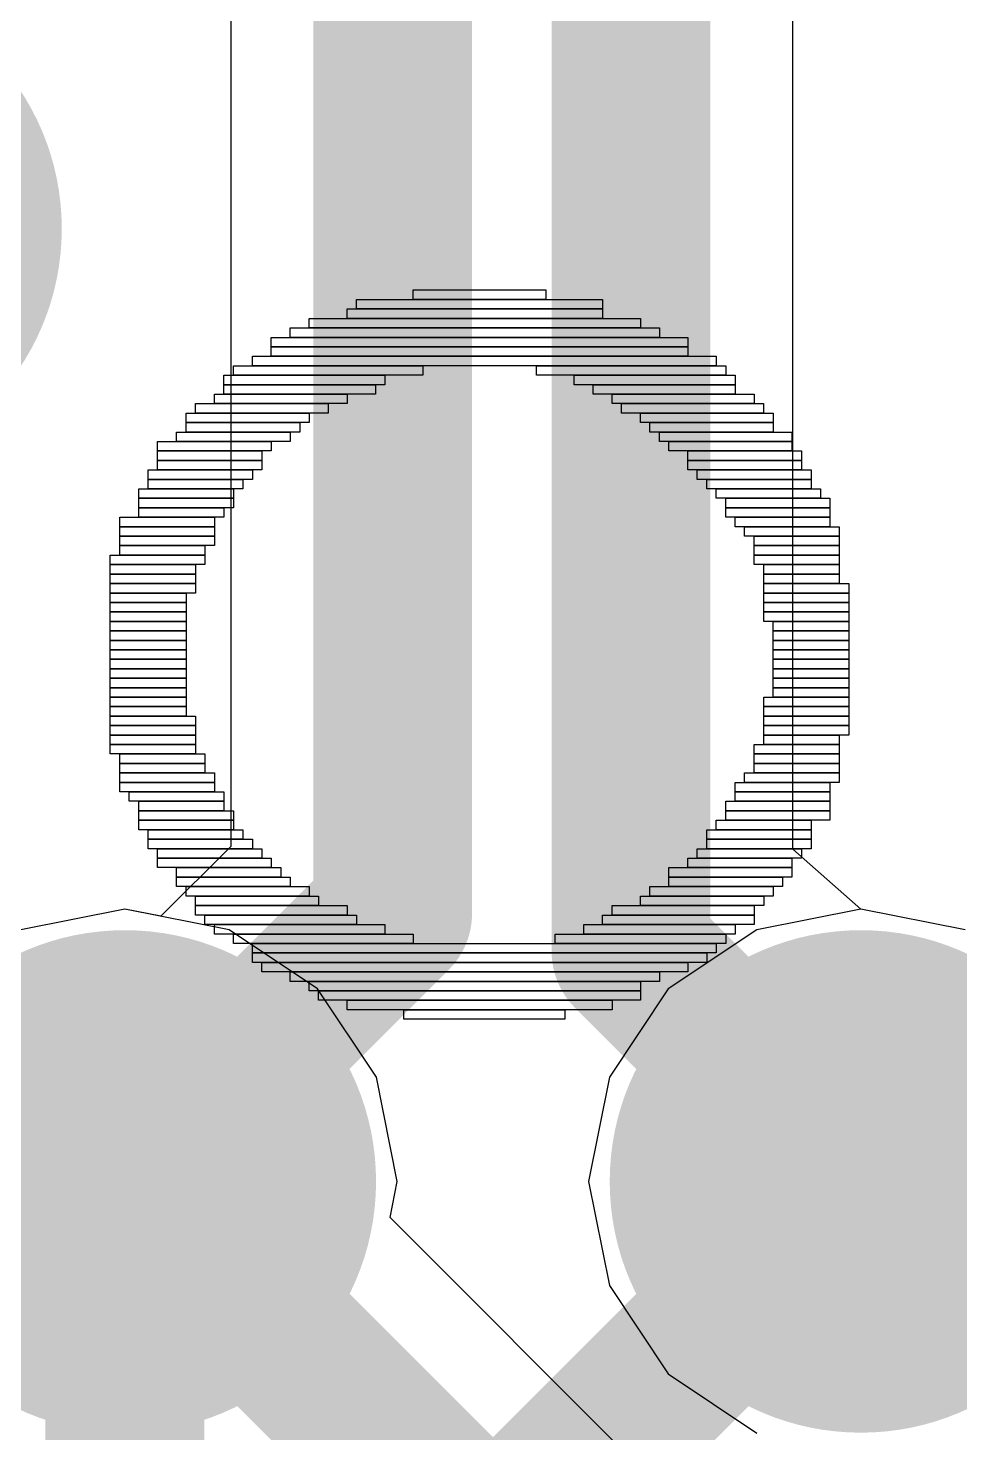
# Model space of a CAD drawing. Header units: millimetres. Extents: x -3 to 5381, y -54 to 5355.
# Drawn here: x 19.805 to 21.295, y -11.273 to -9.028 of the extents above; entities that cross this region are included whole.
import ezdxf

# ---------------------------------------------------------------- set-up
doc = ezdxf.new("R2010")
doc.units = ezdxf.units.MM
for name, color, linetype in [('BottomLayer', 5, 'Continuous'), ('BottomSolder', 6, 'Continuous'), ('TopLayer', 1, 'Continuous'), ('TopOverlay', 2, 'Continuous'), ('TopSolder', 216, 'Continuous'), ('ViaHoleLayer', 16, 'Continuous')]:
    doc.layers.add(name, color=color, linetype=linetype)

msp = doc.modelspace()

# ---------------------------------------------------------------- hatches: boundary and pattern name
at = {"layer": 'BottomLayer'}
h = msp.add_hatch(color=5, dxfattribs=at)
edge = h.paths.add_edge_path()
edge.add_arc((19.9597, -10.8712), 0.3, 0, 360)
h = msp.add_hatch(color=5, dxfattribs=at)
edge = h.paths.add_edge_path()
edge.add_arc((21.1365, -10.8712), 0.3, 0, 360)
at = {"layer": 'BottomSolder'}
h = msp.add_hatch(color=6, dxfattribs=at)
edge = h.paths.add_edge_path()
edge.add_arc((19.4572, -9.3482), 0.4016, 0, 360)
h = msp.add_hatch(color=6, dxfattribs=at)
edge = h.paths.add_edge_path()
edge.add_arc((19.9597, -10.8712), 0.4016, 0, 360)
h = msp.add_hatch(color=6, dxfattribs=at)
edge = h.paths.add_edge_path()
edge.add_arc((21.1365, -10.8712), 0.4016, 0, 360)
at = {"layer": 'TopLayer'}
h = msp.add_hatch(color=1, dxfattribs=at)
edge = h.paths.add_edge_path()
edge.add_arc((19.9597, -10.8712), 0.3, 0, 360)
h = msp.add_hatch(color=1, dxfattribs=at)
edge = h.paths.add_edge_path()
edge.add_arc((21.1365, -10.8712), 0.3, 0, 360)
at = {"layer": 'TopSolder'}
h = msp.add_hatch(color=216, dxfattribs=at)
edge = h.paths.add_edge_path()
edge.add_arc((19.4572, -9.3482), 0.4016, 0, 360)
h = msp.add_hatch(color=216, dxfattribs=at)
edge = h.paths.add_edge_path()
edge.add_arc((19.9597, -10.8712), 0.4016, 0, 360)
h = msp.add_hatch(color=216, dxfattribs=at)
edge = h.paths.add_edge_path()
edge.add_arc((21.1365, -10.8712), 0.4016, 0, 360)
at = {"layer": 'ViaHoleLayer'}
h = msp.add_hatch(color=16, dxfattribs=at)
edge = h.paths.add_edge_path()
edge.add_arc((19.9597, -10.8712), 0.15, 0, 360)
h = msp.add_hatch(color=16, dxfattribs=at)
edge = h.paths.add_edge_path()
edge.add_arc((21.1365, -10.8712), 0.15, 0, 360)

# ---------------------------------------------------------------- linework, layer by layer
at = {"layer": 'BottomLayer'}
for p, q in [((19.9597, -10.4358), (19.7931, -10.469)), ((20.1263, -10.469), (19.9597, -10.4358)), ((21.1365, -10.4358), (20.9699, -10.469)), ((21.3031, -10.469), (21.1365, -10.4358)), ((20.2675, -10.5634), (20.1263, -10.469)), ((20.9699, -10.469), (20.8286, -10.5634)), ((20.3619, -10.7046), (20.2675, -10.5634)), ((20.8286, -10.5634), (20.7343, -10.7046)), ((20.395, -10.8712), (20.3619, -10.7046)), ((20.7343, -10.7046), (20.7011, -10.8712)), ((20.3836, -10.9288), (20.395, -10.8712)), ((20.7011, -10.8712), (20.7343, -11.0378)), ((21.0139, -11.5592), (20.3836, -10.9288)), ((20.7343, -11.0378), (20.8286, -11.179)), ((20.8286, -11.179), (20.9699, -11.2734))]:
    msp.add_line(p, q, dxfattribs=at)
at = {"layer": 'BottomLayer', "const_width": 0.254}
for points in [[(19.9597, -10.8712), (20.9066, -11.8181)], [(21.1365, -10.8712), (30.7594, -10.8712)]]:
    msp.add_lwpolyline(points, dxfattribs=at)
at = {"layer": 'BottomLayer', "const_width": 0.127}
for points in [[(19.8962, -10.8712, 1), (20.0232, -10.8712, 1)], [(21.073, -10.8712, 1), (21.2, -10.8712, 1)]]:
    msp.add_lwpolyline(points, format="xyb", close=True, dxfattribs=at)
at = {"layer": 'TopLayer'}
for p, q in [((20.1289, -4.1917), (20.1289, -10.3357)), ((21.0279, -10.3402), (21.0279, -4.1917)), ((20.1289, -10.3357), (20.0173, -10.4473)), ((21.1365, -10.4358), (21.0279, -10.3402)), ((19.9597, -10.4358), (19.7931, -10.469)), ((20.0173, -10.4473), (19.9597, -10.4358)), ((21.3031, -10.469), (21.1365, -10.4358))]:
    msp.add_line(p, q, dxfattribs=at)
at = {"layer": 'TopLayer', "const_width": 0.254}
for points in [[(20.3879, -10.4429), (20.3879, -3.5223)], [(20.7689, -10.5036), (20.7689, -3.6151)], [(19.9597, -10.8712), (20.3879, -10.4429)], [(20.7689, -10.5036), (21.1365, -10.8712)], [(19.9597, -11.8063), (19.9597, -10.8712)], [(20.5802, -11.4275), (21.1365, -10.8712)]]:
    msp.add_lwpolyline(points, dxfattribs=at)
at = {"layer": 'TopLayer', "const_width": 0.127}
for points in [[(20.3244, -10.4429, 1), (20.4514, -10.4429, 1)], [(20.3244, -10.4429, 1), (20.4514, -10.4429, 1)], [(20.7054, -10.5036, 1), (20.8324, -10.5036, 1)], [(20.7054, -10.5036, 1), (20.8324, -10.5036, 1)], [(19.8962, -10.8712, 1), (20.0232, -10.8712, 1)], [(19.8962, -10.8712, 1), (20.0232, -10.8712, 1)], [(21.073, -10.8712, 1), (21.2, -10.8712, 1)], [(21.073, -10.8712, 1), (21.2, -10.8712, 1)]]:
    msp.add_lwpolyline(points, format="xyb", close=True, dxfattribs=at)
at = {"layer": 'TopOverlay'}
for p, q in [((20.4208, -9.4612), (20.4208, -9.4462)), ((20.4208, -9.4462), (20.6329, -9.4462)), ((20.6329, -9.4462), (20.6329, -9.4612)), ((20.3301, -9.4764), (20.3301, -9.4612)), ((20.3301, -9.4612), (20.7236, -9.4612)), ((20.6329, -9.4612), (20.4208, -9.4612)), ((20.7236, -9.4612), (20.7236, -9.4764)), ((20.2544, -9.5067), (20.2544, -9.4917)), ((20.2544, -9.4917), (20.7843, -9.4917)), ((20.3149, -9.4917), (20.3149, -9.4764)), ((20.3149, -9.4764), (20.7236, -9.4764)), ((20.7236, -9.4917), (20.3149, -9.4917)), ((20.7236, -9.4764), (20.3301, -9.4764)), ((20.7236, -9.4764), (20.7236, -9.4917)), ((20.7843, -9.4917), (20.7843, -9.5067)), ((20.2239, -9.5219), (20.2239, -9.5067)), ((20.2239, -9.5067), (20.8145, -9.5067)), ((20.7843, -9.5067), (20.2544, -9.5067)), ((20.8145, -9.5067), (20.8145, -9.5219)), ((20.1937, -9.5369), (20.1937, -9.5219)), ((20.1937, -9.5219), (20.86, -9.5219)), ((20.86, -9.5369), (20.1937, -9.5369)), ((20.1937, -9.5521), (20.1937, -9.5369)), ((20.1937, -9.5369), (20.86, -9.5369)), ((20.8145, -9.5219), (20.2239, -9.5219)), ((20.86, -9.5219), (20.86, -9.5369)), ((20.86, -9.5369), (20.86, -9.5521)), ((20.1635, -9.5674), (20.1635, -9.5521)), ((20.1635, -9.5521), (20.9052, -9.5521)), ((20.86, -9.5521), (20.1937, -9.5521)), ((20.9052, -9.5521), (20.9052, -9.5674)), ((20.118, -9.5976), (20.118, -9.5824)), ((20.118, -9.5824), (20.3753, -9.5824)), ((20.1333, -9.5824), (20.1333, -9.5674)), ((20.1333, -9.5674), (20.436, -9.5674)), ((20.436, -9.5824), (20.1333, -9.5824)), ((20.9052, -9.5674), (20.1635, -9.5674)), ((20.3753, -9.5824), (20.3753, -9.5976)), ((20.436, -9.5674), (20.436, -9.5824)), ((20.6176, -9.5824), (20.6176, -9.5674)), ((20.6176, -9.5674), (20.9204, -9.5674)), ((20.9204, -9.5824), (20.6176, -9.5824)), ((20.6781, -9.5976), (20.6781, -9.5824)), ((20.6781, -9.5824), (20.9356, -9.5824)), ((20.9204, -9.5674), (20.9204, -9.5824)), ((20.9356, -9.5824), (20.9356, -9.5976)), ((20.3753, -9.5976), (20.118, -9.5976)), ((20.118, -9.6126), (20.118, -9.5976)), ((20.118, -9.5976), (20.3603, -9.5976)), ((20.3603, -9.5976), (20.3603, -9.6126)), ((20.9356, -9.5976), (20.6781, -9.5976)), ((20.7086, -9.6126), (20.7086, -9.5976)), ((20.7086, -9.5976), (20.9356, -9.5976)), ((20.9356, -9.5976), (20.9356, -9.6126)), ((20.0726, -9.6431), (20.0726, -9.6278)), ((20.0726, -9.6278), (20.2846, -9.6278)), ((20.103, -9.6278), (20.103, -9.6126)), ((20.103, -9.6126), (20.3149, -9.6126)), ((20.3149, -9.6278), (20.103, -9.6278)), ((20.3603, -9.6126), (20.118, -9.6126)), ((20.2846, -9.6278), (20.2846, -9.6431)), ((20.3149, -9.6126), (20.3149, -9.6278)), ((20.9356, -9.6126), (20.7086, -9.6126)), ((20.7388, -9.6278), (20.7388, -9.6126)), ((20.7388, -9.6126), (20.9659, -9.6126)), ((20.9659, -9.6278), (20.7388, -9.6278)), ((20.7538, -9.6431), (20.7538, -9.6278)), ((20.7538, -9.6278), (20.9809, -9.6278)), ((20.9659, -9.6126), (20.9659, -9.6278)), ((20.9809, -9.6278), (20.9809, -9.6431)), ((20.0576, -9.658), (20.0576, -9.6431)), ((20.0576, -9.6431), (20.2544, -9.6431)), ((20.2846, -9.6431), (20.0726, -9.6431)), ((20.2544, -9.6431), (20.2544, -9.658)), ((20.9809, -9.6431), (20.7538, -9.6431)), ((20.7843, -9.658), (20.7843, -9.6431)), ((20.7843, -9.6431), (20.9961, -9.6431)), ((20.9961, -9.6431), (20.9961, -9.658)), ((20.0423, -9.6883), (20.0423, -9.6733)), ((20.0423, -9.6733), (20.2239, -9.6733)), ((20.2544, -9.658), (20.0576, -9.658)), ((20.0576, -9.6733), (20.0576, -9.658)), ((20.0576, -9.658), (20.2392, -9.658)), ((20.2392, -9.6733), (20.0576, -9.6733)), ((20.2239, -9.6733), (20.2239, -9.6883)), ((20.2392, -9.658), (20.2392, -9.6733)), ((20.9961, -9.658), (20.7843, -9.658)), ((20.7992, -9.6733), (20.7992, -9.658)), ((20.7992, -9.658), (20.9961, -9.658)), ((20.9961, -9.6733), (20.7992, -9.6733)), ((20.8145, -9.6883), (20.8145, -9.6733)), ((20.8145, -9.6733), (21.0263, -9.6733)), ((20.9961, -9.658), (20.9961, -9.6733)), ((21.0263, -9.6733), (21.0263, -9.6883)), ((20.0121, -9.7035), (20.0121, -9.6883)), ((20.0121, -9.6883), (20.1937, -9.6883)), ((20.2239, -9.6883), (20.0423, -9.6883)), ((20.1937, -9.6883), (20.1937, -9.7035)), ((21.0263, -9.6883), (20.8145, -9.6883)), ((20.8295, -9.7035), (20.8295, -9.6883)), ((20.8295, -9.6883), (21.0263, -9.6883)), ((21.0263, -9.6883), (21.0263, -9.7035)), ((20.1937, -9.7035), (20.0121, -9.7035)), ((20.0121, -9.7188), (20.0121, -9.7035)), ((20.0121, -9.7035), (20.1787, -9.7035)), ((20.1787, -9.7188), (20.0121, -9.7188)), ((20.0121, -9.7337), (20.0121, -9.7188)), ((20.0121, -9.7188), (20.1787, -9.7188)), ((20.1787, -9.7035), (20.1787, -9.7188)), ((20.1787, -9.7188), (20.1787, -9.7337)), ((21.0263, -9.7035), (20.8295, -9.7035)), ((20.86, -9.7188), (20.86, -9.7035)), ((20.86, -9.7035), (21.0416, -9.7035)), ((21.0416, -9.7188), (20.86, -9.7188)), ((20.86, -9.7337), (20.86, -9.7188)), ((20.86, -9.7188), (21.0416, -9.7188)), ((21.0416, -9.7035), (21.0416, -9.7188)), ((21.0416, -9.7188), (21.0416, -9.7337)), ((19.9969, -9.749), (19.9969, -9.7337)), ((19.9969, -9.7337), (20.1635, -9.7337)), ((20.1787, -9.7337), (20.0121, -9.7337)), ((20.1635, -9.7337), (20.1635, -9.749)), ((21.0416, -9.7337), (20.86, -9.7337)), ((20.8749, -9.749), (20.8749, -9.7337)), ((20.8749, -9.7337), (21.0568, -9.7337)), ((21.0568, -9.7337), (21.0568, -9.749)), ((19.9819, -9.7792), (19.9819, -9.764)), ((19.9819, -9.764), (20.1333, -9.764)), ((20.1635, -9.749), (19.9969, -9.749)), ((19.9969, -9.764), (19.9969, -9.749)), ((19.9969, -9.749), (20.1482, -9.749)), ((20.1482, -9.764), (19.9969, -9.764)), ((20.1333, -9.764), (20.1333, -9.7792)), ((20.1482, -9.749), (20.1482, -9.764)), ((21.0568, -9.749), (20.8749, -9.749)), ((20.8902, -9.764), (20.8902, -9.749)), ((20.8902, -9.749), (21.0568, -9.749)), ((21.0568, -9.764), (20.8902, -9.764)), ((20.9052, -9.7792), (20.9052, -9.764)), ((20.9052, -9.764), (21.0718, -9.764)), ((21.0568, -9.749), (21.0568, -9.764)), ((21.0718, -9.764), (21.0718, -9.7792)), ((19.9819, -9.7944), (19.9819, -9.7792)), ((19.9819, -9.7792), (20.1333, -9.7792)), ((20.1333, -9.7792), (19.9819, -9.7792)), ((20.1333, -9.7792), (20.1333, -9.7944)), ((21.0718, -9.7792), (20.9052, -9.7792)), ((20.9204, -9.7944), (20.9204, -9.7792)), ((20.9204, -9.7792), (21.087, -9.7792)), ((21.087, -9.7792), (21.087, -9.7944)), ((19.9516, -9.8247), (19.9516, -9.8094)), ((19.9516, -9.8094), (20.103, -9.8094)), ((20.1333, -9.7944), (19.9819, -9.7944)), ((19.9819, -9.8094), (19.9819, -9.7944)), ((19.9819, -9.7944), (20.118, -9.7944)), ((20.118, -9.8094), (19.9819, -9.8094)), ((20.103, -9.8094), (20.103, -9.8247)), ((20.118, -9.7944), (20.118, -9.8094)), ((21.087, -9.7944), (20.9204, -9.7944)), ((20.9204, -9.8094), (20.9204, -9.7944)), ((20.9204, -9.7944), (21.087, -9.7944)), ((21.087, -9.8094), (20.9204, -9.8094)), ((20.9356, -9.8247), (20.9356, -9.8094)), ((20.9356, -9.8094), (21.087, -9.8094)), ((21.087, -9.7944), (21.087, -9.8094)), ((21.087, -9.8094), (21.087, -9.8247)), ((20.103, -9.8247), (19.9516, -9.8247)), ((19.9516, -9.8397), (19.9516, -9.8247)), ((19.9516, -9.8247), (20.103, -9.8247)), ((20.103, -9.8247), (20.103, -9.8397)), ((21.087, -9.8247), (20.9356, -9.8247)), ((20.9506, -9.8397), (20.9506, -9.8247)), ((20.9506, -9.8247), (21.102, -9.8247)), ((21.102, -9.8247), (21.102, -9.8397)), ((20.103, -9.8397), (19.9516, -9.8397)), ((19.9516, -9.8549), (19.9516, -9.8397)), ((19.9516, -9.8397), (20.103, -9.8397)), ((20.103, -9.8549), (19.9516, -9.8549)), ((19.9516, -9.8701), (19.9516, -9.8549)), ((19.9516, -9.8549), (20.0878, -9.8549)), ((20.0878, -9.8549), (20.0878, -9.8701)), ((20.103, -9.8397), (20.103, -9.8549)), ((21.102, -9.8397), (20.9506, -9.8397)), ((20.9659, -9.8549), (20.9659, -9.8397)), ((20.9659, -9.8397), (21.102, -9.8397)), ((21.102, -9.8549), (20.9659, -9.8549)), ((20.9659, -9.8701), (20.9659, -9.8549)), ((20.9659, -9.8549), (21.102, -9.8549)), ((21.102, -9.8397), (21.102, -9.8549)), ((21.102, -9.8549), (21.102, -9.8701)), ((19.9364, -9.8851), (19.9364, -9.8701)), ((19.9364, -9.8701), (20.0878, -9.8701)), ((20.0878, -9.8701), (19.9516, -9.8701)), ((20.0878, -9.8701), (20.0878, -9.8851)), ((21.102, -9.8701), (20.9659, -9.8701)), ((20.9659, -9.8851), (20.9659, -9.8701)), ((20.9659, -9.8701), (21.102, -9.8701)), ((21.102, -9.8701), (21.102, -9.8851)), ((20.0878, -9.8851), (19.9364, -9.8851)), ((19.9364, -9.9004), (19.9364, -9.8851)), ((19.9364, -9.8851), (20.0726, -9.8851)), ((20.0726, -9.9004), (19.9364, -9.9004)), ((19.9364, -9.9153), (19.9364, -9.9004)), ((19.9364, -9.9004), (20.0726, -9.9004)), ((20.0726, -9.8851), (20.0726, -9.9004)), ((20.0726, -9.9004), (20.0726, -9.9153)), ((21.102, -9.8851), (20.9659, -9.8851)), ((20.9811, -9.9004), (20.9811, -9.8851)), ((20.9811, -9.8851), (21.102, -9.8851)), ((21.102, -9.9004), (20.9811, -9.9004)), ((20.9811, -9.9153), (20.9811, -9.9004)), ((20.9811, -9.9004), (21.102, -9.9004)), ((21.102, -9.8851), (21.102, -9.9004)), ((21.102, -9.9004), (21.102, -9.9153)), ((20.0726, -9.9153), (19.9364, -9.9153)), ((19.9364, -9.9306), (19.9364, -9.9153)), ((19.9364, -9.9153), (20.0726, -9.9153)), ((20.0726, -9.9153), (20.0726, -9.9306)), ((21.102, -9.9153), (20.9811, -9.9153)), ((20.9811, -9.9306), (20.9811, -9.9153)), ((20.9811, -9.9153), (21.1173, -9.9153)), ((21.1173, -9.9153), (21.1173, -9.9306)), ((20.0726, -9.9306), (19.9364, -9.9306)), ((19.9364, -9.9458), (19.9364, -9.9306)), ((19.9364, -9.9306), (20.0576, -9.9306)), ((20.0576, -9.9458), (19.9364, -9.9458)), ((19.9364, -9.9608), (19.9364, -9.9458)), ((19.9364, -9.9458), (20.0576, -9.9458)), ((20.0576, -9.9306), (20.0576, -9.9458)), ((20.0576, -9.9458), (20.0576, -9.9608)), ((21.1173, -9.9306), (20.9811, -9.9306)), ((20.9811, -9.9458), (20.9811, -9.9306)), ((20.9811, -9.9306), (21.1173, -9.9306)), ((21.1173, -9.9458), (20.9811, -9.9458)), ((20.9811, -9.9608), (20.9811, -9.9458)), ((20.9811, -9.9458), (21.1173, -9.9458)), ((21.1173, -9.9306), (21.1173, -9.9458)), ((21.1173, -9.9458), (21.1173, -9.9608)), ((20.0576, -9.9608), (19.9364, -9.9608)), ((19.9364, -9.9761), (19.9364, -9.9608)), ((19.9364, -9.9608), (20.0576, -9.9608)), ((20.0576, -9.9608), (20.0576, -9.9761)), ((21.1173, -9.9608), (20.9811, -9.9608)), ((20.9811, -9.9761), (20.9811, -9.9608)), ((20.9811, -9.9608), (21.1173, -9.9608)), ((21.1173, -9.9608), (21.1173, -9.9761)), ((20.0576, -9.9761), (19.9364, -9.9761)), ((19.9364, -9.991), (19.9364, -9.9761)), ((19.9364, -9.9761), (20.0576, -9.9761)), ((20.0576, -9.991), (19.9364, -9.991)), ((19.9364, -10.0063), (19.9364, -9.991)), ((19.9364, -9.991), (20.0576, -9.991)), ((20.0576, -9.9761), (20.0576, -9.991)), ((20.0576, -9.991), (20.0576, -10.0063)), ((21.1173, -9.9761), (20.9811, -9.9761)), ((20.9961, -9.991), (20.9961, -9.9761)), ((20.9961, -9.9761), (21.1173, -9.9761)), ((21.1173, -9.991), (20.9961, -9.991)), ((20.9961, -10.0063), (20.9961, -9.991)), ((20.9961, -9.991), (21.1173, -9.991)), ((21.1173, -9.9761), (21.1173, -9.991)), ((21.1173, -9.991), (21.1173, -10.0063)), ((20.0576, -10.0063), (19.9364, -10.0063)), ((19.9364, -10.0215), (19.9364, -10.0063)), ((19.9364, -10.0063), (20.0576, -10.0063)), ((20.0576, -10.0063), (20.0576, -10.0215)), ((21.1173, -10.0063), (20.9961, -10.0063)), ((20.9961, -10.0215), (20.9961, -10.0063)), ((20.9961, -10.0063), (21.1173, -10.0063)), ((21.1173, -10.0063), (21.1173, -10.0215)), ((20.0576, -10.0215), (19.9364, -10.0215)), ((19.9364, -10.0365), (19.9364, -10.0215)), ((19.9364, -10.0215), (20.0576, -10.0215)), ((20.0576, -10.0365), (19.9364, -10.0365)), ((19.9364, -10.0517), (19.9364, -10.0365)), ((19.9364, -10.0365), (20.0576, -10.0365)), ((20.0576, -10.0215), (20.0576, -10.0365)), ((20.0576, -10.0365), (20.0576, -10.0517)), ((21.1173, -10.0215), (20.9961, -10.0215)), ((20.9961, -10.0365), (20.9961, -10.0215)), ((20.9961, -10.0215), (21.1173, -10.0215)), ((21.1173, -10.0365), (20.9961, -10.0365)), ((20.9961, -10.0517), (20.9961, -10.0365)), ((20.9961, -10.0365), (21.1173, -10.0365)), ((21.1173, -10.0215), (21.1173, -10.0365)), ((21.1173, -10.0365), (21.1173, -10.0517)), ((20.0576, -10.0517), (19.9364, -10.0517)), ((19.9364, -10.0667), (19.9364, -10.0517)), ((19.9364, -10.0517), (20.0576, -10.0517)), ((20.0576, -10.0517), (20.0576, -10.0667)), ((21.1173, -10.0517), (20.9961, -10.0517)), ((20.9961, -10.0667), (20.9961, -10.0517)), ((20.9961, -10.0517), (21.1173, -10.0517)), ((21.1173, -10.0517), (21.1173, -10.0667)), ((20.0576, -10.0667), (19.9364, -10.0667)), ((19.9364, -10.082), (19.9364, -10.0667)), ((19.9364, -10.0667), (20.0576, -10.0667)), ((20.0576, -10.082), (19.9364, -10.082)), ((19.9364, -10.0972), (19.9364, -10.082)), ((19.9364, -10.082), (20.0576, -10.082)), ((20.0576, -10.0667), (20.0576, -10.082)), ((20.0576, -10.082), (20.0576, -10.0972)), ((21.1173, -10.0667), (20.9961, -10.0667)), ((20.9961, -10.082), (20.9961, -10.0667)), ((20.9961, -10.0667), (21.1173, -10.0667)), ((21.1173, -10.082), (20.9961, -10.082)), ((20.9961, -10.0972), (20.9961, -10.082)), ((20.9961, -10.082), (21.1173, -10.082)), ((21.1173, -10.0667), (21.1173, -10.082)), ((21.1173, -10.082), (21.1173, -10.0972)), ((20.0576, -10.0972), (19.9364, -10.0972)), ((19.9364, -10.1122), (19.9364, -10.0972)), ((19.9364, -10.0972), (20.0576, -10.0972)), ((20.0576, -10.0972), (20.0576, -10.1122)), ((20.9811, -10.1122), (20.9811, -10.0972)), ((20.9811, -10.0972), (21.1173, -10.0972)), ((21.1173, -10.0972), (20.9961, -10.0972)), ((21.1173, -10.0972), (21.1173, -10.1122)), ((20.0576, -10.1122), (19.9364, -10.1122)), ((19.9364, -10.1274), (19.9364, -10.1122)), ((19.9364, -10.1122), (20.0576, -10.1122)), ((20.0576, -10.1274), (19.9364, -10.1274)), ((19.9364, -10.1424), (19.9364, -10.1274)), ((19.9364, -10.1274), (20.0726, -10.1274)), ((20.0576, -10.1122), (20.0576, -10.1274)), ((20.0726, -10.1274), (20.0726, -10.1424)), ((21.1173, -10.1122), (20.9811, -10.1122)), ((20.9811, -10.1274), (20.9811, -10.1122)), ((20.9811, -10.1122), (21.1173, -10.1122)), ((21.1173, -10.1274), (20.9811, -10.1274)), ((20.9811, -10.1424), (20.9811, -10.1274)), ((20.9811, -10.1274), (21.1173, -10.1274)), ((21.1173, -10.1122), (21.1173, -10.1274)), ((21.1173, -10.1274), (21.1173, -10.1424)), ((20.0726, -10.1424), (19.9364, -10.1424)), ((19.9364, -10.1577), (19.9364, -10.1424)), ((19.9364, -10.1424), (20.0726, -10.1424)), ((20.0726, -10.1424), (20.0726, -10.1577)), ((21.1173, -10.1424), (20.9811, -10.1424)), ((20.9811, -10.1577), (20.9811, -10.1424)), ((20.9811, -10.1424), (21.1173, -10.1424)), ((21.1173, -10.1424), (21.1173, -10.1577)), ((20.0726, -10.1577), (19.9364, -10.1577)), ((19.9364, -10.1729), (19.9364, -10.1577)), ((19.9364, -10.1577), (20.0726, -10.1577)), ((20.0726, -10.1577), (20.0726, -10.1729)), ((21.1173, -10.1577), (20.9811, -10.1577)), ((20.9811, -10.1729), (20.9811, -10.1577)), ((20.9811, -10.1577), (21.102, -10.1577)), ((21.102, -10.1577), (21.102, -10.1729)), ((20.0726, -10.1729), (19.9364, -10.1729)), ((19.9364, -10.1879), (19.9364, -10.1729)), ((19.9364, -10.1729), (20.0726, -10.1729)), ((20.0726, -10.1879), (19.9364, -10.1879)), ((19.9516, -10.2031), (19.9516, -10.1879)), ((19.9516, -10.1879), (20.0878, -10.1879)), ((20.0726, -10.1729), (20.0726, -10.1879)), ((20.0878, -10.1879), (20.0878, -10.2031)), ((20.9659, -10.1879), (20.9659, -10.1729)), ((20.9659, -10.1729), (21.102, -10.1729)), ((21.102, -10.1879), (20.9659, -10.1879)), ((20.9659, -10.2031), (20.9659, -10.1879)), ((20.9659, -10.1879), (21.102, -10.1879)), ((21.102, -10.1729), (20.9811, -10.1729)), ((21.102, -10.1729), (21.102, -10.1879)), ((21.102, -10.1879), (21.102, -10.2031)), ((20.0878, -10.2031), (19.9516, -10.2031)), ((19.9516, -10.2181), (19.9516, -10.2031)), ((19.9516, -10.2031), (20.0878, -10.2031)), ((20.0878, -10.2031), (20.0878, -10.2181)), ((21.102, -10.2031), (20.9659, -10.2031)), ((20.9659, -10.2181), (20.9659, -10.2031)), ((20.9659, -10.2031), (21.102, -10.2031)), ((21.102, -10.2031), (21.102, -10.2181)), ((20.0878, -10.2181), (19.9516, -10.2181)), ((19.9516, -10.2334), (19.9516, -10.2181)), ((19.9516, -10.2181), (20.103, -10.2181)), ((20.103, -10.2334), (19.9516, -10.2334)), ((19.9516, -10.2486), (19.9516, -10.2334)), ((19.9516, -10.2334), (20.103, -10.2334)), ((20.103, -10.2181), (20.103, -10.2334)), ((20.103, -10.2334), (20.103, -10.2486)), ((20.9356, -10.2486), (20.9356, -10.2334)), ((20.9356, -10.2334), (21.087, -10.2334)), ((20.9506, -10.2334), (20.9506, -10.2181)), ((20.9506, -10.2181), (21.102, -10.2181)), ((21.102, -10.2334), (20.9506, -10.2334)), ((21.102, -10.2181), (20.9659, -10.2181)), ((21.087, -10.2334), (21.087, -10.2486)), ((21.102, -10.2181), (21.102, -10.2334)), ((20.103, -10.2486), (19.9516, -10.2486)), ((19.9666, -10.2636), (19.9666, -10.2486)), ((19.9666, -10.2486), (20.118, -10.2486)), ((20.118, -10.2486), (20.118, -10.2636)), ((21.087, -10.2486), (20.9356, -10.2486)), ((20.9356, -10.2636), (20.9356, -10.2486)), ((20.9356, -10.2486), (21.087, -10.2486)), ((21.087, -10.2486), (21.087, -10.2636)), ((20.118, -10.2636), (19.9666, -10.2636)), ((19.9819, -10.2788), (19.9819, -10.2636)), ((19.9819, -10.2636), (20.118, -10.2636)), ((20.118, -10.2788), (19.9819, -10.2788)), ((19.9819, -10.2938), (19.9819, -10.2788)), ((19.9819, -10.2788), (20.1333, -10.2788)), ((20.118, -10.2636), (20.118, -10.2788)), ((20.1333, -10.2788), (20.1333, -10.2938)), ((20.9204, -10.2788), (20.9204, -10.2636)), ((20.9204, -10.2636), (21.087, -10.2636)), ((21.087, -10.2788), (20.9204, -10.2788)), ((20.9204, -10.2938), (20.9204, -10.2788)), ((20.9204, -10.2788), (21.087, -10.2788)), ((21.087, -10.2636), (20.9356, -10.2636)), ((21.087, -10.2636), (21.087, -10.2788)), ((21.087, -10.2788), (21.087, -10.2938)), ((20.1333, -10.2938), (19.9819, -10.2938)), ((19.9819, -10.309), (19.9819, -10.2938)), ((19.9819, -10.2938), (20.1333, -10.2938)), ((20.1333, -10.2938), (20.1333, -10.309)), ((20.9052, -10.309), (20.9052, -10.2938)), ((20.9052, -10.2938), (21.0568, -10.2938)), ((21.087, -10.2938), (20.9204, -10.2938)), ((21.0568, -10.2938), (21.0568, -10.309)), ((20.1333, -10.309), (19.9819, -10.309)), ((19.9969, -10.3243), (19.9969, -10.309)), ((19.9969, -10.309), (20.1482, -10.309)), ((20.1482, -10.3243), (19.9969, -10.3243)), ((19.9969, -10.3393), (19.9969, -10.3243)), ((19.9969, -10.3243), (20.1635, -10.3243)), ((20.1482, -10.309), (20.1482, -10.3243)), ((20.1635, -10.3243), (20.1635, -10.3393)), ((20.8902, -10.3243), (20.8902, -10.309)), ((20.8902, -10.309), (21.0568, -10.309)), ((21.0568, -10.3243), (20.8902, -10.3243)), ((20.8902, -10.3393), (20.8902, -10.3243)), ((20.8902, -10.3243), (21.0568, -10.3243)), ((21.0568, -10.309), (20.9052, -10.309)), ((21.0568, -10.309), (21.0568, -10.3243)), ((21.0568, -10.3243), (21.0568, -10.3393)), ((20.1635, -10.3393), (19.9969, -10.3393)), ((20.0121, -10.3545), (20.0121, -10.3393)), ((20.0121, -10.3393), (20.1787, -10.3393)), ((20.1787, -10.3393), (20.1787, -10.3545)), ((20.8749, -10.3545), (20.8749, -10.3393)), ((20.8749, -10.3393), (21.0416, -10.3393)), ((21.0568, -10.3393), (20.8902, -10.3393)), ((21.0416, -10.3393), (21.0416, -10.3545)), ((20.1787, -10.3545), (20.0121, -10.3545)), ((20.0121, -10.3695), (20.0121, -10.3545)), ((20.0121, -10.3545), (20.1937, -10.3545)), ((20.1937, -10.3695), (20.0121, -10.3695)), ((20.0423, -10.3847), (20.0423, -10.3695)), ((20.0423, -10.3695), (20.209, -10.3695)), ((20.1937, -10.3545), (20.1937, -10.3695)), ((20.209, -10.3695), (20.209, -10.3847)), ((20.8295, -10.3847), (20.8295, -10.3695)), ((20.8295, -10.3695), (21.0263, -10.3695)), ((20.86, -10.3695), (20.86, -10.3545)), ((20.86, -10.3545), (21.0263, -10.3545)), ((21.0263, -10.3695), (20.86, -10.3695)), ((21.0416, -10.3545), (20.8749, -10.3545)), ((21.0263, -10.3545), (21.0263, -10.3695)), ((21.0263, -10.3695), (21.0263, -10.3847)), ((20.209, -10.3847), (20.0423, -10.3847)), ((20.0423, -10.4), (20.0423, -10.3847)), ((20.0423, -10.3847), (20.2239, -10.3847)), ((20.2239, -10.3847), (20.2239, -10.4)), ((21.0263, -10.3847), (20.8295, -10.3847)), ((20.8295, -10.4), (20.8295, -10.3847)), ((20.8295, -10.3847), (21.0113, -10.3847)), ((21.0113, -10.3847), (21.0113, -10.4)), ((20.2239, -10.4), (20.0423, -10.4)), ((20.0576, -10.415), (20.0576, -10.4)), ((20.0576, -10.4), (20.2544, -10.4)), ((20.2544, -10.415), (20.0576, -10.415)), ((20.0726, -10.4302), (20.0726, -10.415)), ((20.0726, -10.415), (20.2694, -10.415)), ((20.2544, -10.4), (20.2544, -10.415)), ((20.2694, -10.415), (20.2694, -10.4302)), ((20.7843, -10.4302), (20.7843, -10.415)), ((20.7843, -10.415), (20.9811, -10.415)), ((20.7992, -10.415), (20.7992, -10.4)), ((20.7992, -10.4), (20.9961, -10.4)), ((20.9961, -10.415), (20.7992, -10.415)), ((21.0113, -10.4), (20.8295, -10.4)), ((20.9811, -10.415), (20.9811, -10.4302)), ((20.9961, -10.4), (20.9961, -10.415)), ((20.2694, -10.4302), (20.0726, -10.4302)), ((20.0726, -10.4454), (20.0726, -10.4302)), ((20.0726, -10.4302), (20.3149, -10.4302)), ((20.3149, -10.4302), (20.3149, -10.4454)), ((20.7388, -10.4454), (20.7388, -10.4302)), ((20.7388, -10.4302), (20.9659, -10.4302)), ((20.9811, -10.4302), (20.7843, -10.4302)), ((20.9659, -10.4302), (20.9659, -10.4454)), ((20.3149, -10.4454), (20.0726, -10.4454)), ((20.0878, -10.4604), (20.0878, -10.4454)), ((20.0878, -10.4454), (20.3301, -10.4454)), ((20.3301, -10.4604), (20.0878, -10.4604)), ((20.103, -10.4757), (20.103, -10.4604)), ((20.103, -10.4604), (20.3753, -10.4604)), ((20.3301, -10.4454), (20.3301, -10.4604)), ((20.3753, -10.4604), (20.3753, -10.4757)), ((20.6933, -10.4757), (20.6933, -10.4604)), ((20.6933, -10.4604), (20.9356, -10.4604)), ((20.7236, -10.4604), (20.7236, -10.4454)), ((20.7236, -10.4454), (20.9659, -10.4454)), ((20.9659, -10.4604), (20.7236, -10.4604)), ((20.9659, -10.4454), (20.7388, -10.4454)), ((20.9356, -10.4604), (20.9356, -10.4757)), ((20.9659, -10.4454), (20.9659, -10.4604)), ((20.3753, -10.4757), (20.103, -10.4757)), ((20.1333, -10.4907), (20.1333, -10.4757)), ((20.1333, -10.4757), (20.4208, -10.4757)), ((20.4208, -10.4757), (20.4208, -10.4907)), ((20.6479, -10.4907), (20.6479, -10.4757)), ((20.6479, -10.4757), (20.9204, -10.4757)), ((20.9356, -10.4757), (20.6933, -10.4757)), ((20.9204, -10.4757), (20.9204, -10.4907)), ((20.4208, -10.4907), (20.1333, -10.4907)), ((20.1635, -10.5059), (20.1635, -10.4907)), ((20.1635, -10.4907), (20.9052, -10.4907)), ((20.9052, -10.5059), (20.1635, -10.5059)), ((20.1635, -10.5211), (20.1635, -10.5059)), ((20.1635, -10.5059), (20.8902, -10.5059)), ((20.9204, -10.4907), (20.6479, -10.4907)), ((20.8902, -10.5059), (20.8902, -10.5211)), ((20.9052, -10.4907), (20.9052, -10.5059)), ((20.8902, -10.5211), (20.1635, -10.5211)), ((20.1787, -10.5361), (20.1787, -10.5211)), ((20.1787, -10.5211), (20.86, -10.5211)), ((20.86, -10.5211), (20.86, -10.5361)), ((20.86, -10.5361), (20.1787, -10.5361)), ((20.2239, -10.5514), (20.2239, -10.5361)), ((20.2239, -10.5361), (20.8145, -10.5361)), ((20.8145, -10.5514), (20.2239, -10.5514)), ((20.2544, -10.5664), (20.2544, -10.5514)), ((20.2544, -10.5514), (20.7843, -10.5514)), ((20.7843, -10.5514), (20.7843, -10.5664)), ((20.8145, -10.5361), (20.8145, -10.5514)), ((20.7843, -10.5664), (20.2544, -10.5664)), ((20.2694, -10.5816), (20.2694, -10.5664)), ((20.2694, -10.5664), (20.7843, -10.5664)), ((20.7843, -10.5664), (20.7843, -10.5816)), ((20.7843, -10.5816), (20.2694, -10.5816)), ((20.3149, -10.5968), (20.3149, -10.5816)), ((20.3149, -10.5816), (20.7388, -10.5816)), ((20.7388, -10.5968), (20.3149, -10.5968)), ((20.4058, -10.6118), (20.4058, -10.5968)), ((20.4058, -10.5968), (20.6631, -10.5968)), ((20.6631, -10.5968), (20.6631, -10.6118)), ((20.7388, -10.5816), (20.7388, -10.5968)), ((20.6631, -10.6118), (20.4058, -10.6118))]:
    msp.add_line(p, q, dxfattribs=at)

doc.saveas('drawing.dxf')
